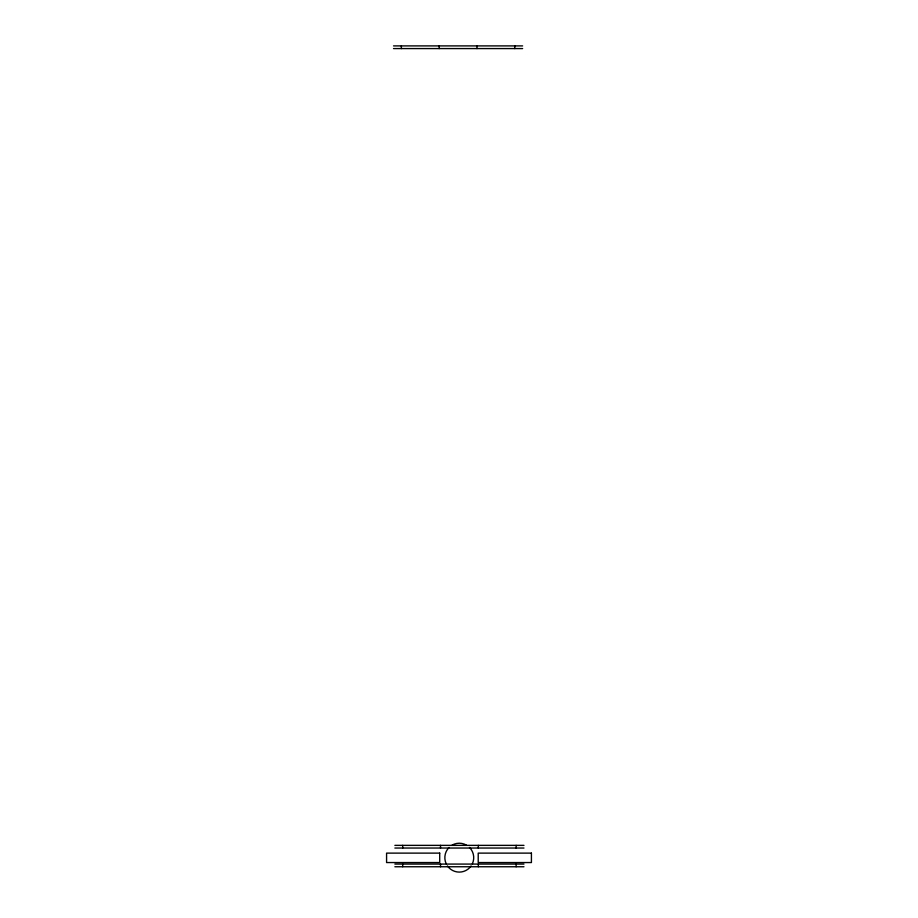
<?xml version="1.0" encoding="UTF-8"?>
<svg xmlns="http://www.w3.org/2000/svg" width="918" height="918" viewBox="0 0 918 918"><rect width="100%" height="100%" fill="white"/><g stroke="black" fill="none" stroke-linecap="round" stroke-linejoin="round"><path stroke-width="1.38" d="M393.524 45.9L522.629 45.9M393.524 48.574L522.629 48.574M394.866 845.363L523.971 845.363M394.866 848.037L523.971 848.037M394.866 864.079L523.971 864.079M394.866 866.753L523.971 866.753M516.134 845.363L516.134 848.037M516.134 864.079L516.134 866.753M514.803 45.9L514.803 48.574M478.324 845.363L478.324 848.037M478.324 864.079L478.324 866.753M476.981 45.9L476.981 48.574M440.514 845.363L440.514 848.037M440.514 864.079L440.514 866.753M439.171 45.9L439.171 48.574M402.692 845.363L402.692 848.037M402.692 864.079L402.692 866.753M401.361 45.9L401.361 48.574M469.488 847.452A14.436 14.436 0 0 1 472.368 863.769M471.106 865.938A14.436 14.436 0 0 1 447.445 865.938M446.194 863.769A14.436 14.436 0 0 1 449.074 847.452M452.058 845.157A14.436 14.436 0 0 1 466.493 845.157M439.711 853.12L386.581 853.12L386.581 862.553L439.711 862.553L439.711 853.12M531.419 853.12L478.209 853.12L478.209 862.553L531.419 862.553L531.419 853.12"/></g></svg>
